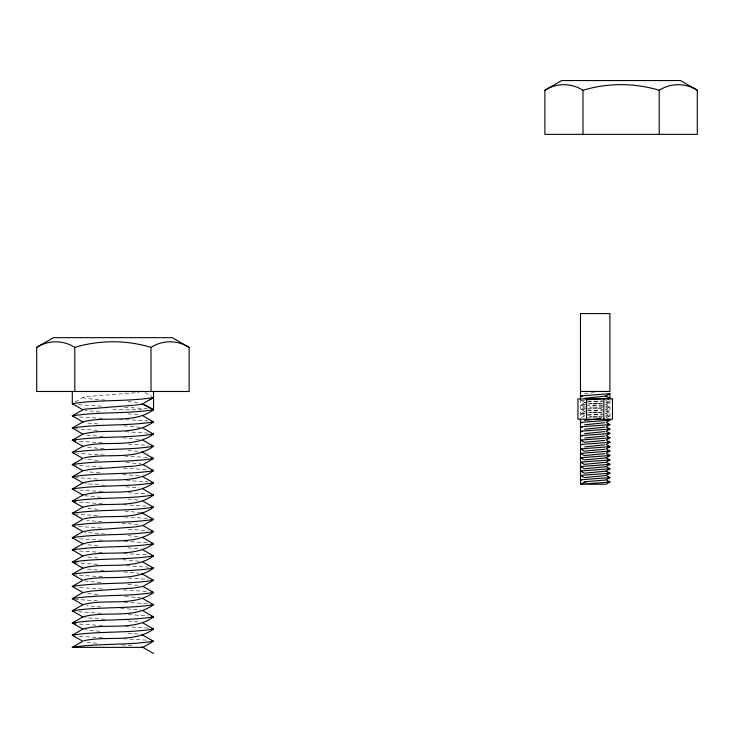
<?xml version="1.0" encoding="UTF-8"?>
<svg xmlns="http://www.w3.org/2000/svg" width="734" height="734" viewBox="0 0 734 734"><rect width="100%" height="100%" fill="white"/><g stroke="black" fill="none" stroke-linecap="round" stroke-linejoin="round"><path stroke-width="0.55" stroke-dasharray="3.67 2.75" d="M75.171 402.012L83.869 397.066L86.878 396.562L138.946 392.497M581.429 417.435L585.76 415.407M606.101 417.985L609.926 415.774L605.724 413.389M584.301 393.69L595.201 392.589M605.724 400.507L609.926 402.526L605.724 404.92M605.724 409.333L609.926 406.948L605.724 404.553M605.724 413.756L609.926 411.361L605.724 408.966M585.76 402.893L580.475 400.324L581.713 400.039M585.76 402.159L580.475 404.737L585.76 407.315M585.76 406.581L580.475 409.15L585.76 411.728M585.76 410.994L580.475 413.572L585.76 416.15M587.494 401.975L602.908 400.874M602.908 405.287L589.751 406.205M587.494 410.811L602.908 409.71M587.494 415.224L602.908 414.123M605.614 403.076L609.926 402.526L605.614 401.975M605.614 407.498L609.926 406.948L605.614 406.388M605.614 411.912L609.926 411.361L605.614 410.811M605.614 416.334L609.926 415.774L605.614 415.224M586.31 404.095L580.475 404.737L586.31 405.379M586.31 408.508L580.475 409.15L586.31 409.801M586.31 412.93L580.475 413.572L586.31 414.215M587.833 404.003L593.292 403.728M599.008 403.452L602.559 403.26M587.833 408.416L593.292 408.141M599.008 407.865L602.559 407.682M587.833 412.838L593.292 412.554M599.008 412.279L602.559 412.095M587.833 417.251L591.393 417.068M599.008 416.701L602.559 416.517M112.908 409.765L144.497 409.765M119.22 419.206L148.084 420.931M104.503 455.043L77.74 453.419M587.833 401.058L602.559 401.792M602.559 406.205L587.833 405.471M587.833 409.893L602.559 410.627M587.833 414.306L602.559 415.04M124.505 407.278L148.084 408.746M101.42 406.159L77.74 404.682M102.393 418.389L77.74 416.866M125.376 431.693L148.084 433.115M97.503 430.326L75.703 428.803M102.393 442.758L77.74 441.235M128.322 444.033L148.084 445.299M124.404 456.016L148.084 457.484M123.422 468.145L148.084 469.668M102.393 467.127L75.703 465.356M97.503 479.063L75.703 477.54M126.358 480.486L148.084 481.853M128.322 492.771L148.084 494.037M102.393 491.496L77.74 489.973M102.393 503.68L77.74 502.157M123.422 504.698L148.084 506.221M124.404 516.938L148.084 518.406M97.503 515.617L75.703 514.094M101.42 528.003L75.703 526.278M128.322 529.324L148.084 530.59M102.393 540.233L77.74 538.71M124.404 541.307L148.084 542.775M123.422 553.436L148.084 554.959M102.393 552.418L77.74 550.895M97.503 564.354L75.703 562.831M126.358 565.776L148.084 567.143M128.322 578.062L148.084 579.328M102.393 576.786L75.703 575.016M102.393 588.971L77.74 587.448M123.422 589.989L148.084 591.512M124.404 602.229L148.084 603.697M97.503 600.907L75.703 599.384M128.322 614.615L148.084 615.881M101.42 613.294L75.703 611.569M102.393 625.524L77.74 624.001M125.376 626.643L148.084 628.065M123.422 638.727L148.084 640.25M102.393 637.708L77.74 636.185M589.751 403.26L592.375 403.452M598.017 403.819L602.908 404.186M589.751 407.682L592.375 407.865M598.017 408.232L602.908 408.599M598.017 412.646L602.908 413.022M589.751 412.095L592.375 412.279M589.751 416.517L592.375 416.701M598.017 417.068L602.908 417.435M105.127 400.113L86.878 398.59L82.85 397.58M99.952 411.939L84.869 410.444M123.798 425.72L141.946 427.527M103.054 436.528L86.878 435.143M122.762 437.831L140.946 439.547M104.09 448.786L84.869 446.997M125.872 462.42L140.946 463.916M122.762 474.384L140.946 476.1M99.952 472.861L86.878 471.696M105.127 485.403L84.869 483.55M125.872 486.789L138.946 487.945M100.989 497.303L84.869 495.734M124.835 511.084L140.946 512.653M121.725 523.048L140.946 524.838M102.017 521.746L86.878 520.434M105.127 534.141L84.869 532.288M122.762 559.675L140.946 561.391M123.798 571.933L138.946 573.236M104.09 570.63L84.869 568.841M100.989 582.594L83.869 580.851M124.835 596.375L140.946 597.944M100.989 606.963L86.878 605.724M120.688 608.266L140.946 610.128M105.127 619.432L84.869 617.578M99.952 631.258L84.869 629.763M121.725 644.892L134.166 645.837M584.787 400.874L580.475 400.324M127.936 401.636L138.946 402.654M127.936 413.82L138.946 414.838M97.879 423.977L86.878 422.958M127.936 450.373L138.946 451.392M97.879 460.53L84.869 459.181M127.936 499.111L138.946 500.129M97.879 509.268L86.878 508.249M127.936 535.664L138.946 536.682M127.936 547.848L138.946 548.867M97.879 545.821L84.869 544.472M97.879 558.005L86.878 556.987M127.936 584.402L138.946 585.42M97.879 594.558L84.869 593.21M127.936 620.955L138.946 621.973M127.936 633.139L138.946 634.158M96.842 643.213L86.878 642.278M144.892 392.589L151.608 396.47M609.926 400.076L609.926 417.004M580.475 398.947L580.475 417.839"/><path stroke-width="1.1" d="M36.7 347.375L53.509 337.668L172.306 337.668L189.115 347.375L189.115 391.488L36.7 391.488L36.7 347.375C48.316 339.961 63.188 339.961 74.804 347.375C99.622 339.906 126.193 339.906 151.011 347.375C162.627 339.961 177.5 339.961 189.115 347.375M544.885 90.254L561.694 80.547L680.491 80.547L697.3 90.254L697.3 134.368L544.885 134.368L544.885 90.254C556.5 82.841 571.373 82.841 582.989 90.254C607.807 82.786 634.378 82.786 659.196 90.254C670.812 82.841 685.684 82.841 697.3 90.254M134.166 405.196L83.869 409.251L72.29 415.857L82.85 421.949C105.843 415.49 133.138 424.536 153.525 409.765L153.525 391.488M82.85 421.949L72.29 428.041L82.85 434.133C105.843 427.674 133.138 436.721 153.525 421.949L142.974 415.857M82.85 434.133L72.29 440.226L82.85 446.318C105.843 439.859 133.138 448.905 153.525 434.133L142.974 428.041M149.69 399.791L153.525 397.58C126.771 401.837 99.053 399.406 72.29 403.672L72.29 391.488M82.85 446.318L72.29 452.41L82.85 458.502L72.29 464.594L82.85 470.687L91.649 469.164L134.166 466.118M82.85 470.687L72.29 476.779L82.85 482.871C105.843 476.412 133.138 485.458 153.525 470.687L142.974 464.594L135.12 466.017M82.85 482.871L72.29 488.963L82.85 495.055C105.843 488.596 133.138 497.643 153.525 482.871L142.974 476.779M82.85 495.055L72.29 501.148L82.85 507.24C105.843 500.781 133.138 509.827 153.525 495.055L142.974 488.963M142.974 464.594L153.525 458.502L141.946 451.896M82.85 507.24L72.29 513.332L82.85 519.424L72.29 525.516L82.85 531.609L91.649 530.086L134.166 527.04M82.85 531.609L72.29 537.701L82.85 543.793C105.843 537.334 133.138 546.38 153.525 531.609L142.974 525.516L135.12 526.939M82.85 543.793L72.29 549.885L82.85 555.977C105.843 549.518 133.138 558.565 153.525 543.793L142.974 537.701M82.85 555.977L72.29 562.07L82.85 568.162C105.843 561.703 133.138 570.749 153.525 555.977L142.974 549.885M142.974 525.516L153.525 519.424L141.946 512.818M82.85 568.162L72.29 574.254L82.85 580.346L72.29 586.438L82.85 592.531L91.649 591.008L134.166 587.962M82.85 592.531L72.29 598.623L82.85 604.715C105.843 598.256 133.138 607.302 153.525 592.531L142.974 586.438L135.12 587.861M82.85 604.715L72.29 610.807L82.85 616.899C105.843 610.449 133.138 619.487 153.525 604.715L142.974 598.623M82.85 616.899L72.29 622.992L82.85 629.084C105.843 622.634 133.138 631.671 153.525 616.899L142.974 610.807M142.974 586.438L153.525 580.346L141.946 573.74M82.85 629.084L72.29 635.176L82.85 641.268L72.29 647.36L142.974 647.36L153.525 653.453M608.009 399.213L609.926 398.112L609.926 393.69L580.475 395.901L582.447 396.268M605.724 480.008L585.76 481.66L580.475 484.238L580.475 418.986M607.954 481.66L609.926 482.027L580.475 484.238L606.101 484.238L609.926 482.027L606.101 479.825L609.926 477.614L606.101 475.403L609.926 473.201L606.101 470.989L609.926 468.778L606.101 466.576L609.926 464.365L606.101 462.154L609.926 459.943L606.101 457.741L609.926 455.53L606.101 453.318L609.926 451.116L606.101 448.905L609.926 446.694L606.101 444.492L609.926 442.281L606.101 440.07L609.926 437.859L606.101 435.657L609.926 433.445L606.101 431.234L609.926 429.032L606.101 426.821L609.926 424.61L606.101 422.408L609.926 420.197L608.009 419.086M135.12 405.095L141.946 404.177L153.525 397.58M584.677 398.296L605.724 396.085L609.926 393.69M607.954 437.492L609.926 437.859L580.475 440.07L584.301 442.281L604.632 440.437M607.954 446.327L609.926 446.694L580.475 448.905L584.301 451.116L604.632 449.272M607.954 450.749L609.926 451.116L580.475 453.318L584.301 455.53L604.632 453.685M607.954 455.163L609.926 455.53L580.475 457.741L584.301 459.943L605.724 457.924M607.954 459.576L609.926 459.943L580.475 462.154L584.301 464.365L605.724 462.337M607.954 463.998L609.926 464.365L580.475 466.576L584.301 468.778L605.724 466.76M607.954 468.411L609.926 468.778L580.475 470.989L584.301 473.201L605.724 471.173M607.954 472.834L609.926 473.201L580.475 475.403L584.301 477.614L605.724 475.586M605.816 396.048L609.926 398.112L586.31 399.672M72.29 647.36C99.053 643.094 126.771 645.525 153.525 641.268L141.946 634.662M83.869 457.988C106.531 452.685 133.882 460.658 153.525 446.318L142.974 440.226M83.869 518.91C106.531 513.607 133.882 521.58 153.525 507.24L142.974 501.148M83.869 579.832C106.531 574.529 133.882 582.502 153.525 568.162L142.974 562.07M83.869 640.754C106.531 635.451 133.882 643.424 153.525 629.084L142.974 622.992M604.632 422.775L584.677 424.793M604.632 427.188L584.677 429.216M604.632 431.601L584.677 433.629M604.632 436.024L584.677 438.051M604.632 444.859L584.677 446.878M600.651 418.719L584.677 420.38M593.292 403.728L597.1 403.544M593.292 408.141L597.1 407.957M593.292 412.554L597.1 412.37M593.292 416.976L597.1 416.793M580.475 313.592L609.926 313.592L609.926 391.488L580.475 391.488M607.954 419.83L609.926 420.197L580.475 422.408L582.447 422.775M607.954 424.243L609.926 424.61L580.475 426.821L582.447 427.188M607.954 428.665L609.926 429.032L580.475 431.234L582.447 431.601M607.954 433.078L609.926 433.445L580.475 435.657L582.447 436.024M607.954 441.914L609.926 442.281L580.475 444.492L581.713 444.767M581.713 440.345L580.475 440.07M581.713 449.18L580.475 448.905M581.713 453.594L580.475 453.318M581.713 458.016L580.475 457.741M581.713 462.429L580.475 462.154M581.713 466.852L580.475 466.576M581.713 471.265L580.475 470.989M607.954 477.247L609.926 477.614L580.475 479.825L581.713 480.1M581.713 475.678L580.475 475.403M75.703 440.987L72.29 440.226C99.053 435.959 126.771 438.391 153.525 434.133L152.14 433.62M75.703 501.909L72.29 501.148C99.053 496.881 126.771 499.313 153.525 495.055L152.14 494.542M75.703 562.831L72.29 562.07C99.053 557.803 126.771 560.235 153.525 555.977L152.14 555.464M75.703 623.753L72.29 622.992C99.053 618.725 126.771 621.157 153.525 616.899L152.14 616.386M585.76 482.403L584.301 482.027M609.422 397.929L609.926 398.112M152.828 409.508L153.525 409.765C126.771 414.022 99.053 411.591 72.29 415.857L73.675 416.361M152.14 421.435L153.525 421.949C126.771 426.206 99.053 423.775 72.29 428.041L73.675 428.546M72.987 403.92L72.29 403.672L82.85 409.765M152.14 445.804L153.525 446.318C126.771 450.575 99.053 448.144 72.29 452.41L73.675 452.915M152.14 457.988L153.525 458.502C126.771 462.759 99.053 460.328 72.29 464.594L72.987 464.842M152.14 470.173L153.525 470.687C126.771 474.944 99.053 472.512 72.29 476.779L73.675 477.284M152.14 482.357L153.525 482.871C126.771 487.128 99.053 484.697 72.29 488.963L73.675 489.468M152.14 506.726L153.525 507.24C126.771 511.497 99.053 509.066 72.29 513.332L73.675 513.837M152.14 518.91L153.525 519.424C126.771 523.681 99.053 521.25 72.29 525.516L72.987 525.764M152.14 531.095L153.525 531.609C126.771 535.866 99.053 533.434 72.29 537.701L73.675 538.206M152.14 543.279L153.525 543.793C126.771 548.05 99.053 545.619 72.29 549.885L73.675 550.39M152.14 567.648L153.525 568.162C126.771 572.419 99.053 569.988 72.29 574.254L73.675 574.759M152.14 579.832L153.525 580.346C126.771 584.603 99.053 582.172 72.29 586.438L72.987 586.686M152.14 592.017L153.525 592.531C126.771 596.788 99.053 594.356 72.29 598.623L73.675 599.127M152.14 604.201L153.525 604.715C126.771 608.972 99.053 606.541 72.29 610.807L73.675 611.312M152.14 628.57L153.525 629.084C126.771 633.341 99.053 630.91 72.29 635.176L73.675 635.681M152.14 640.754L153.525 641.268L142.974 647.36L141.946 646.847M142.185 404.058L153.525 409.765L144.892 404.773M659.196 90.254L659.196 134.368M603.825 398.947L603.825 419.252M586.567 398.947L586.567 419.252M582.989 90.254L582.989 134.368M580.475 313.657L580.475 399.525M151.011 347.375L151.011 391.488M74.804 347.375L74.804 391.488M612.459 398.947L577.933 398.947L577.933 419.252L612.459 419.252L612.459 398.947"/></g></svg>
